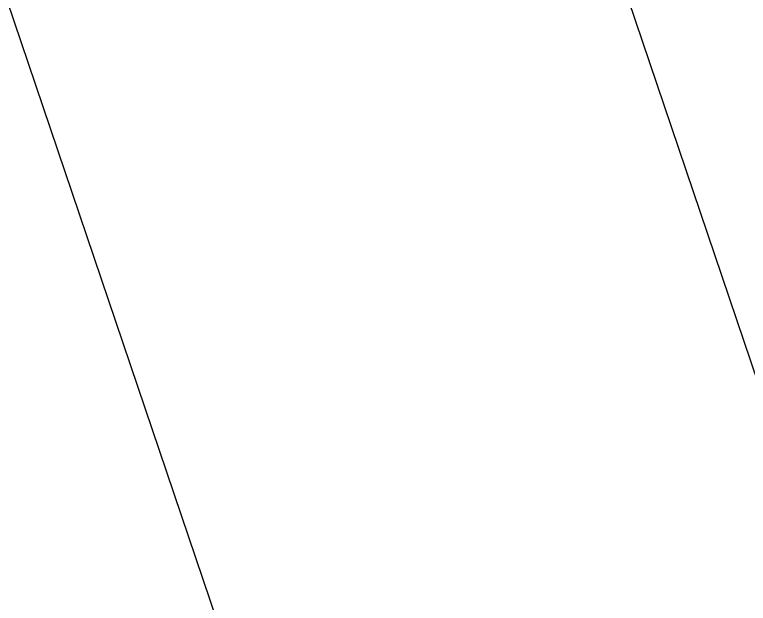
# Model space of a CAD drawing. Header units: inches. Extents: x 12 to 499, y -1 to 336.
# Drawn here: x 245.8325 to 246.2812, y 90.1765 to 90.5363 of the extents above; entities that cross this region are included whole.
import ezdxf

# ---------------------------------------------------------------- set-up
doc = ezdxf.new("R2010")
doc.units = ezdxf.units.IN
doc.layers.add('Layer2', color=1, linetype='Continuous')

msp = doc.modelspace()

# ---------------------------------------------------------------- linework, layer by layer
at = {"layer": 'Layer2', "lineweight": 30}
for points, elevation in [([(245.85336, 91.59174), (246.85374, 88.63842)], 98.973), ([(245.5203, 91.45238), (246.51262, 88.52287)], 97.103)]:
    msp.add_lwpolyline(points, dxfattribs=dict(at, elevation=elevation))
at = {"layer": 'Layer2', "color": 3, "lineweight": 30}
msp.add_spline([(248.96773, 75.66944), (235.03502, 79.50561), (234.05596, 86.80185), (226.14821, 91.54064), (223.21104, 90.86367), (214.02299, 94.39897), (206.37053, 96.59182), (198.26617, 97.66313), (190.87689, 101.35321), (183.01089, 110.75695), (181.58071, 116.82772), (178.60116, 127.18375), (177.83537, 140.06102), (178.43508, 153.08867), (181.18987, 163.29756), (178.27864, 174.00296), (168.08933, 177.70359), (166.23673, 166.07304), (148.63702, 135.01418), (144.46583, 127.92746), (135.82003, 120.20818), (126.12625, 114.58226), (114.86052, 112.8814), (103.98777, 109.87219), (95.73496, 103.72293), (91.28106, 105.16212)], degree=3, dxfattribs=at)
msp.add_spline([(248.96773, 75.66944), (235.03502, 79.50561), (234.05596, 86.80185), (226.14821, 91.54064), (223.21104, 90.86367), (214.02299, 94.39897), (206.37053, 96.59182), (198.26617, 97.66313), (190.87689, 101.35321), (183.01089, 110.75695), (181.58071, 116.82772), (178.60116, 127.18375), (177.83537, 140.06102), (178.43508, 153.08867), (181.18987, 163.29756), (178.27864, 174.00296), (168.08933, 177.70359), (166.23673, 166.07304), (148.63702, 135.01418), (144.46583, 127.92746), (135.82003, 120.20818), (126.12625, 114.58226), (114.86052, 112.8814), (103.98777, 109.87219), (95.73496, 103.72293), (91.28106, 105.16212)], degree=3, dxfattribs=at)

doc.saveas('drawing.dxf')
